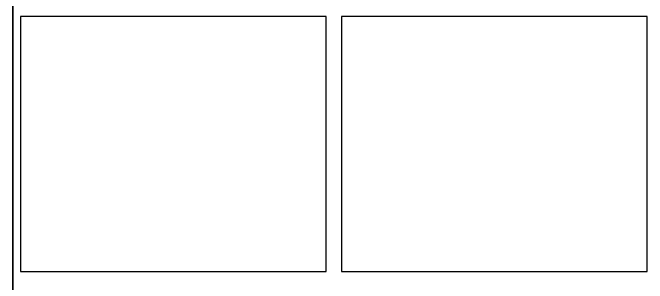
# Model space of a CAD drawing. Extents: x -15.8 to 28.7, y 37.6 to 61.4.
# Drawn here: x -12.187 to -10.941, y 45.558 to 46.088 of the extents above; entities that cross this region are included whole.
import ezdxf

# ---------------------------------------------------------------- set-up
doc = ezdxf.new("R2010")
doc.units = 0

msp = doc.modelspace()

# ---------------------------------------------------------------- linework, layer by layer
at = {"color": 1, "linetype": 'ByBlock'}
for p, q in [((-12.18700641151554, 42.05458332121383), (-12.18700641151554, 46.95458332121392)), ((-12.18700641151554, 46.61133332121403), (-12.18700641151554, 42.27254440847059))]:
    msp.add_line(p, q, dxfattribs=at)
at = {"color": 6, "linetype": 'ByBlock'}
for points in [[(-11.57175641151548, 45.58083332121396), (-11.57175641151548, 46.08083332121395), (-12.17175641151539, 46.08083332121395), (-12.17175641151539, 45.58083332121396)], [(-10.94125641151549, 45.58083332121396), (-10.94125641151549, 46.08083332121395), (-11.5412564115154, 46.08083332121395), (-11.5412564115154, 45.58083332121396)]]:
    msp.add_lwpolyline(points, close=True, dxfattribs=at)

doc.saveas('drawing.dxf')
